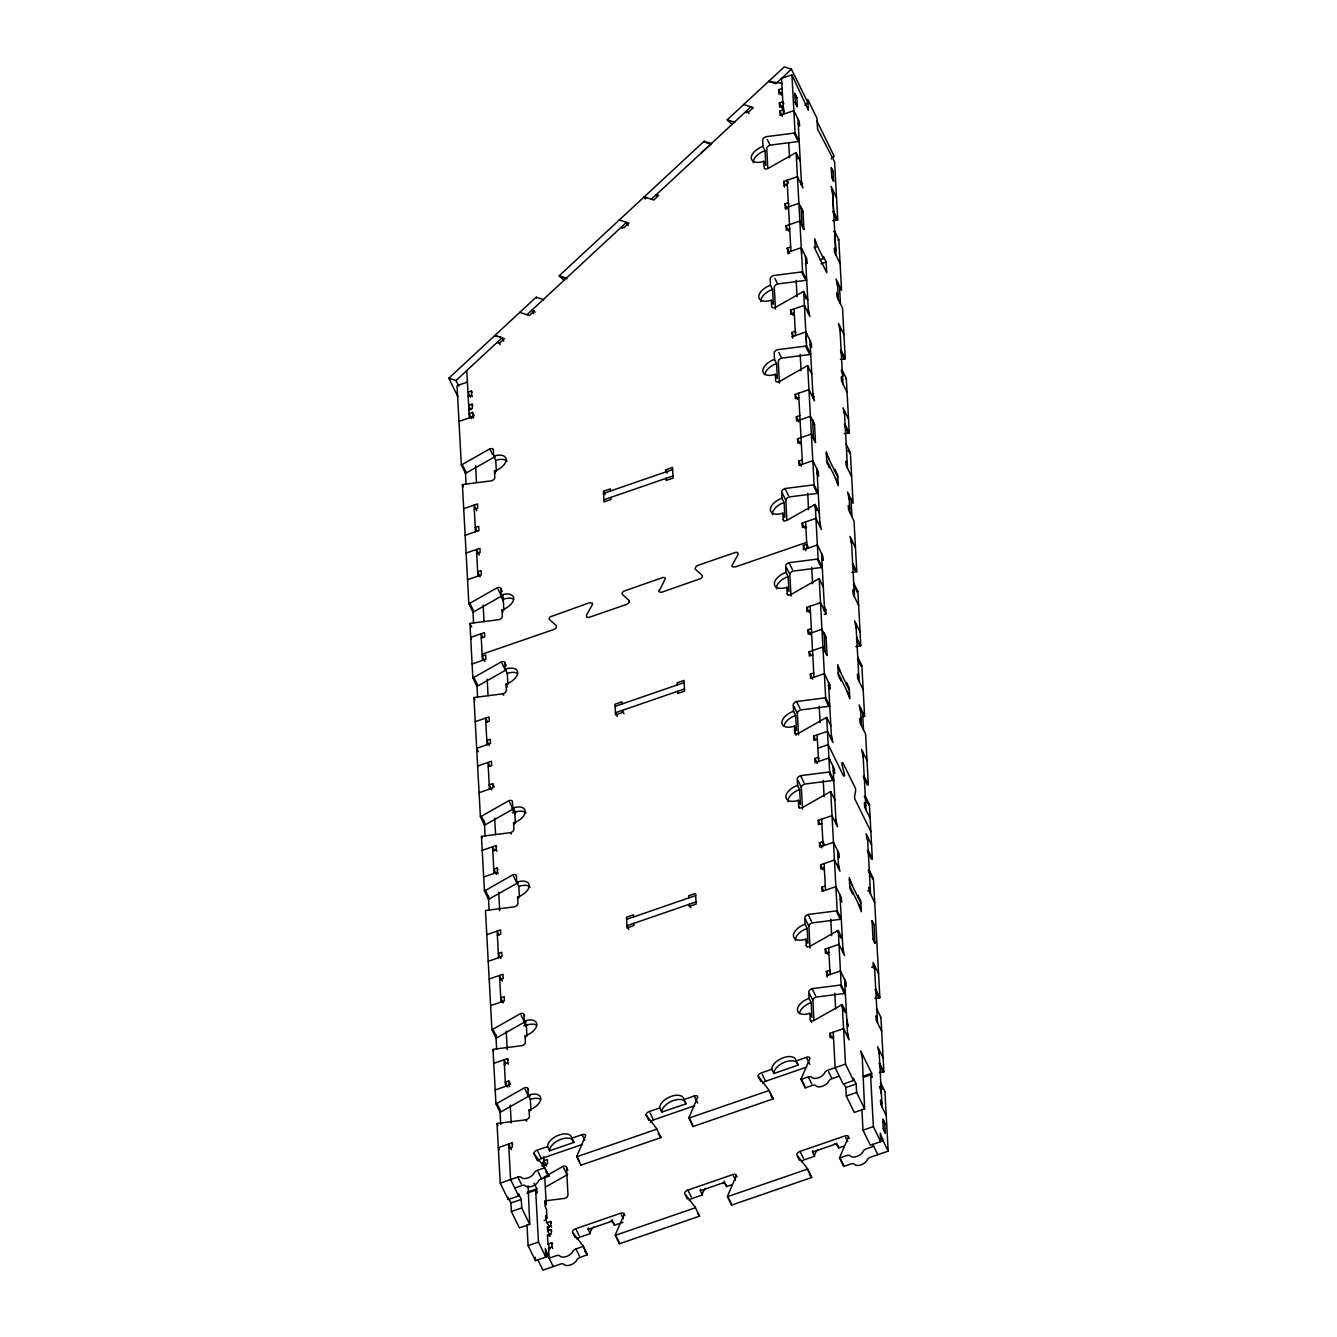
<?xml version="1.0" encoding="UTF-8"?>
<svg xmlns="http://www.w3.org/2000/svg" width="1337" height="1337" viewBox="0 0 1337 1337"><rect width="100%" height="100%" fill="white"/><g stroke="black" fill="none" stroke-linecap="round" stroke-linejoin="round"><path stroke-width="1.5" d="M803.972 229.479L801.933 225.585L801.064 206.984L802.969 211.396L803.972 229.479L799.827 221.056L786.022 225.819L786.256 230.081L789.699 228.878M815.503 442.463L813.464 438.569L812.595 419.968L814.5 424.381L815.503 442.463L811.375 434.04L797.554 438.803L797.788 443.065L801.247 441.878M827.035 655.448L824.996 651.57L824.127 632.953L826.032 637.365L827.035 655.448L822.907 647.024L809.086 651.787L809.32 656.049L812.779 654.863M872.025 920.842L874.064 924.736L874.933 943.337L873.028 938.925L872.025 920.842L874.097 925.054M794.763 93.54L796.835 97.751M797.303 106.626L795.365 103.183L794.763 93.44L796.819 97.651L797.303 106.626L795.248 102.314M831.246 167.91L833.269 171.754L833.553 181.498L831.764 177.136L831.246 167.91L833.319 172.122M529.753 1224.324L521.731 1207.946L521.263 1199.439L518.505 1193.824L518.622 1195.947L508.261 1199.523L508.144 1197.384L510.901 1202.999L511.369 1211.523L519.391 1227.901L529.753 1224.324L528.065 1185.785M843.965 1083.806L845.803 1087.549L846.271 1096.073L854.293 1112.434L864.655 1108.874L862.281 1057.935L860.677 1050.865L871.691 1073.327L871.925 1077.589L870.554 1074.781L863.635 1077.154M806.679 542.337L735.534 566.855L732.559 566.871A3.727 2.022 -26.1 0 1 732.258 564.882L738.074 554.621L737.757 552.632A3.727 2.022 -26.1 0 0 734.782 552.649L698.315 565.233A3.71 2.022 -26.1 0 0 695.959 566.637L695.056 568.944L702.059 575.294A3.727 2.022 -26.1 0 1 700.755 578.57L661.782 592.224A3.727 2.022 -26.1 0 1 659.074 591.171L665.442 578.603A3.727 2.022 -26.1 0 0 662.734 577.551L623.744 591.205A3.727 2.022 -26.1 0 0 622.457 594.48L629.443 600.831L628.54 603.137A3.727 2.022 -26.1 0 1 626.201 604.558L589.717 617.126A3.727 2.022 -26.1 0 1 586.742 617.142L586.442 615.154L592.258 604.892A3.727 2.022 -26.1 0 0 591.94 602.903L588.982 602.92L550.142 616.892A3.727 2.022 -26.1 0 0 549.54 619.616L556.242 625.566L556.159 627.688A3.727 2.022 -26.1 0 1 553.284 629.677L482.139 654.211M659.074 591.171L659.342 590.018M629.393 601.951L629.443 600.831M658.122 1133.575L660.796 1137.018A3.71 2.022 -26.1 0 1 660.963 1137.586L580.86 1165.196L576.732 1156.772A3.727 2.022 -26.1 0 1 576.849 1156.121L585.639 1135.631A3.727 2.022 -26.1 0 0 582.08 1134.678L571.718 1138.255A13.019 7.053 -26.1 0 0 559.234 1134.963A13.019 7.053 -26.1 0 0 547.552 1146.594L537.19 1150.154A3.727 2.022 -26.1 0 0 533.864 1153.48L537.29 1160.499M586.508 1252.869L583.066 1245.85L572.403 1232.062A3.727 2.022 -26.1 0 1 575.746 1228.736L620.619 1213.261A3.727 2.022 -26.1 0 1 624.195 1214.213L615.404 1234.703A3.727 2.022 -26.1 0 0 615.287 1235.355L619.415 1243.778L699.518 1216.169A3.727 2.022 -26.1 0 0 699.335 1215.6L697.563 1213.311M699.518 1216.169L695.207 1207.177L684.561 1193.389A3.727 2.022 -26.1 0 1 687.886 1190.08L732.776 1174.605A3.727 2.022 -26.1 0 1 736.353 1175.541L727.545 1196.03A3.727 2.022 -26.1 0 0 727.445 1196.699L731.573 1205.105L811.676 1177.496A3.71 2.022 -26.1 0 0 811.492 1176.944L809.353 1174.187M839.268 1076.118L831.982 1078.625A3.727 2.022 -26.1 0 0 828.806 1081.165A7.437 4.028 -26.1 0 1 823.475 1085.845A7.437 4.028 -26.1 0 1 816.823 1086.446L815.269 1085.26A3.727 2.022 -26.1 0 0 812.445 1085.36L805.175 1087.867L801.047 1079.444A3.727 2.022 -26.1 0 1 801.147 1078.792L809.955 1058.302A3.727 2.022 -26.1 0 0 806.378 1057.366L796.016 1060.926A13.019 7.053 -26.1 0 0 783.532 1057.634A13.019 7.053 -26.1 0 0 771.85 1069.266L761.488 1072.826A3.727 2.022 -26.1 0 0 758.163 1076.151L760.736 1081.416M810.807 1175.541L807.364 1168.521L796.702 1154.733A3.727 2.022 -26.1 0 1 800.044 1151.408L844.934 1135.932A3.727 2.022 -26.1 0 1 848.494 1136.885L839.703 1157.374A3.71 2.005 -26.1 0 0 839.586 1158.026L843.714 1166.449L851 1163.942A3.727 2.022 -26.1 0 1 854.326 1164.243A7.437 4.028 -26.1 0 0 860.995 1164.828A7.437 4.028 -26.1 0 0 867.362 1159.747A3.727 2.022 -26.1 0 1 870.537 1157.207L888.169 1151.124L884.944 1091.594L880.816 1083.171A3.727 2.022 -26.1 0 0 880.314 1083.371M457.906 396.688L448.831 378.204L536.137 297.182L543.323 299.538A3.71 2.724 -71.9 0 1 543.557 300.19M564.247 280.452L559.735 276.441A3.71 2.741 -71.8 0 1 559.234 275.74L704.148 141.237L711.334 143.594A3.727 2.741 -71.8 0 1 711.501 144.028M732.275 124.525L727.746 120.497A3.727 2.741 -71.8 0 1 727.244 119.795L784.301 66.85L791.487 69.206L807.815 102.498L804.958 105.155M701.14 153.053L750.909 106.86L753.316 107.645L748.336 112.275L745.929 111.489L746.631 112.876M448.831 378.204L456.017 380.56L502.06 337.826L503.715 341.202M519.759 312.373L526.945 314.73L626.485 222.343L628.875 223.129L623.911 227.758L621.504 226.972L622.19 228.376M645.219 198.996L644.183 196.89L651.37 199.246L711.334 143.594M791.487 69.206L775.794 83.763L768.608 81.407L781.827 83.295M497.08 342.456L499.47 343.241L504.45 338.612L494.874 335.47L497.264 336.255M535.001 312.306L534.315 310.903L529.335 315.515L526.945 314.73M831.196 158.953L834.154 156.212L816.991 121.216M496.345 471.192L495.76 460.429L493.687 456.218L493.336 449.817A3.727 2.022 -26.1 0 0 489.777 448.881L462.318 464.457A3.744 2.022 -26.1 0 1 461.332 464.892L465.46 473.315A3.744 2.022 -26.1 0 0 466.446 472.88L493.905 457.304A3.727 2.022 -26.1 0 1 495.191 457.02M503.33 595.834A3.727 2.022 -26.1 0 0 501.425 596.135L473.966 611.711A3.727 2.022 -26.1 0 1 472.98 612.145L468.852 603.722A3.727 2.022 -26.1 0 0 469.839 603.288L497.297 587.712A3.727 2.022 -26.1 0 1 500.857 588.648L502.244 591.455M506.071 670.104A3.727 2.022 -26.1 0 0 505.436 670.288L477.977 685.864A3.727 2.022 -26.1 0 1 477.008 686.299L472.863 677.876A3.727 2.022 -26.1 0 0 473.85 677.441L501.308 661.865A3.727 2.022 -26.1 0 1 504.885 662.818L506.255 665.609M819.314 512.89L815.186 504.467A3.727 2.022 -26.1 0 0 814.2 504.901L786.741 520.477A3.727 2.022 -26.1 0 1 783.164 519.541L782.83 513.141A13.019 7.053 -26.1 0 1 770.346 509.848A13.019 7.053 -26.1 0 1 782.011 498.233L781.677 491.849A3.727 2.022 -26.1 0 1 785.003 488.523L813.113 484.947A3.727 2.022 -26.1 0 0 814.116 484.696L818.244 493.119A3.727 2.022 -26.1 0 1 817.241 493.37L789.148 496.946A3.727 2.022 -26.1 0 0 785.805 500.272L786.875 520.043M514.244 808.835A3.727 2.022 -26.1 0 0 512.957 809.119L485.498 824.695A3.727 2.022 -26.1 0 1 484.512 825.13L480.384 816.706A3.727 2.022 -26.1 0 0 481.37 816.272L508.829 800.696A3.727 2.022 -26.1 0 1 512.405 801.632L512.74 808.033L514.812 812.244A13.019 7.053 -26.1 0 1 526.11 812.879M518.255 882.988A3.727 2.022 -26.1 0 0 516.984 883.272L489.509 898.848A3.727 2.022 -26.1 0 1 488.54 899.283L484.412 890.86A3.727 2.022 -26.1 0 0 485.381 890.442L512.84 874.849A3.727 2.022 -26.1 0 1 516.416 875.802L516.767 882.186L518.823 886.398L519.424 897.328M830.845 725.874L826.717 717.451A3.727 2.022 -26.1 0 0 825.731 717.885L798.273 733.461A3.727 2.022 -26.1 0 1 794.713 732.526L794.362 726.125A13.019 7.053 -26.1 0 1 781.878 722.849A13.019 7.053 -26.1 0 1 793.56 711.217L793.209 704.833A3.727 2.022 -26.1 0 1 796.551 701.507L824.662 697.931A3.727 2.022 -26.1 0 0 825.648 697.68L829.776 706.103A3.727 2.022 -26.1 0 1 828.79 706.354L800.679 709.93A3.727 2.022 -26.1 0 0 797.337 713.256L798.523 734.999M526.41 1021.802A3.727 2.022 -26.1 0 0 524.488 1022.103L497.03 1037.679A3.727 2.022 -26.1 0 1 496.06 1038.114L491.916 1029.691A3.727 2.022 -26.1 0 0 492.902 1029.256L520.36 1013.68A3.727 2.022 -26.1 0 1 523.937 1014.633L524.622 1016.036M530.421 1095.956A3.727 2.022 -26.1 0 0 528.516 1096.256L501.057 1111.832A3.71 2.022 -26.1 0 1 500.071 1112.267L495.943 1103.844A3.71 2.022 -26.1 0 0 496.929 1103.426L524.388 1087.85A3.727 2.022 -26.1 0 1 527.948 1088.786L528.633 1090.19M842.377 938.858L838.249 930.435A3.71 2.022 -26.1 0 0 837.263 930.87L809.804 946.446A3.727 2.022 -26.1 0 1 806.244 945.51L805.893 939.126A13.019 7.053 -26.1 0 1 793.409 935.833A13.019 7.053 -26.1 0 1 805.091 924.201L804.74 917.817A3.727 2.022 -26.1 0 1 808.083 914.491L836.193 910.915A3.71 2.022 -26.1 0 0 837.179 910.664L841.307 919.087A3.71 2.022 -26.1 0 1 840.321 919.338L812.211 922.914A3.727 2.022 -26.1 0 0 808.868 926.24L810.055 948M846.405 1013.011L842.277 1004.605A3.727 2.022 -26.1 0 0 841.291 1005.023L813.832 1020.599A3.727 2.022 -26.1 0 1 810.255 1019.663L809.904 1013.279A13.019 7.053 -26.1 0 1 797.42 1009.987A13.019 7.053 -26.1 0 1 809.102 998.371L808.751 991.97A3.727 2.022 -26.1 0 1 812.094 988.661L840.204 985.068A3.727 2.022 -26.1 0 0 841.19 984.817L845.335 993.241A3.727 2.022 -26.1 0 1 844.332 993.491L816.222 997.068A3.727 2.022 -26.1 0 0 812.896 1000.394L813.966 1020.164M544.059 1177.128L562.927 1166.416A3.727 2.022 -26.1 0 1 566.504 1167.368L567.874 1170.176M546.465 1186.521L567.055 1174.839A3.727 2.022 -26.1 0 1 567.69 1174.655M832.734 220.638L836.745 220.137A3.744 2.022 -26.1 0 0 837.731 219.886L834.589 161.844L817.525 128.954L816.94 118.191L807.765 99.49L808.35 110.236L791.922 74.855L781.56 78.415L783.499 114.197M782.329 92.805L778.886 93.991L778.652 89.729L782.112 88.543M784.301 112.041L783.047 105.941L779.588 107.127L779.371 102.865L782.813 101.679L783.85 103.785M798.206 123.305L799.593 126.113L799.359 121.851L793.844 110.62L780.039 115.383L779.805 111.121L783.265 109.935M784.535 187.113L783.616 181.448L797.437 176.685L802.935 187.915L801.331 180.846M783.85 185.709L787.309 184.506M800.98 184.239L802.701 183.654M785.755 209.474L784.836 203.809L788.278 202.622L788.964 204.026M785.07 208.071L798.874 203.308L803.002 211.731M788.145 253.846L787.226 248.181L790.685 246.994M787.46 252.442L801.281 247.679L806.779 258.91L807.013 263.155L805.292 263.757M814.099 247.612L817.542 246.426L814.684 238.688L815.252 249.334L826.734 272.715L826.149 262.069L823.391 256.453L823.508 258.593L820.066 259.779M467.398 382.081L457.037 385.641L461.332 464.892M820.968 263.857L826.149 262.069M472.095 392.409L471.409 391.006L467.95 392.192L470.423 397.256M468.184 396.454L471.627 395.267L471.409 391.006M472.797 405.546L472.111 404.142L468.669 405.328L470.758 409.874M468.886 409.59L472.345 408.403L472.111 404.142M474.284 415.907L472.563 412.398L469.103 413.584L471.593 418.648M458.975 421.422L472.797 416.659L472.563 412.398M794.278 313.192L790.819 314.379L790.585 310.117L804.406 305.354L809.904 316.585L808.3 309.515M792.724 338.144L791.805 332.478L795.248 331.292L795.933 332.696M792.039 336.74L805.843 331.977L811.342 343.208L811.576 347.47L810.205 344.662M463.705 508.695L477.51 503.932L477.744 508.194L474.301 509.38M798.841 397.507L795.381 398.693L795.147 394.432L808.969 389.669L814.467 400.899L812.863 393.83M812.512 397.223L814.25 396.638M814.534 424.715L810.406 416.292L796.601 421.055L796.367 416.793L799.827 415.606M465.142 535.318L478.964 530.555L478.73 526.293L475.27 527.48L476.925 530.856M610.808 497.397L610.925 499.52L604.023 501.91L603.438 491.264L610.357 488.874L610.457 491.013M665.709 471.961L665.592 469.839L672.494 467.449L673.079 478.094L666.16 480.484L666.06 478.345M603.555 493.386L672.611 469.588M603.906 499.771L672.962 475.972M466.112 553.067L479.916 548.304L480.15 552.565L476.691 553.752M817.174 473.348L818.545 476.156L818.311 471.894L812.812 460.663L799.008 465.426L798.774 461.165L802.217 459.978M467.549 579.69L481.37 574.927L481.136 570.665L477.677 571.852L480.15 576.915M816.589 472.479L818.311 471.894M806.495 527.58L805.81 526.176L802.35 527.363L802.116 523.101L815.938 518.355L821.436 529.569L819.832 522.5M481.27 638.067L484.713 636.88L484.479 632.618L470.674 637.365L471.51 639.053M821.737 557.646L823.107 560.454L822.89 556.192L817.375 544.978L803.57 549.724L803.336 545.479L806.796 544.276L808.501 547.786M472.111 664.004L485.933 659.241L485.699 654.98L482.239 656.166L484.83 661.431M475.237 721.679L489.058 716.916L489.275 721.178L485.832 722.364M810.372 610.491L806.913 611.678L806.696 607.416L820.5 602.653L826.015 613.884L824.277 614.468M824.043 610.224L825.781 609.622L824.394 606.814M826.065 637.699L821.937 629.276L808.133 634.039L807.899 629.777L811.358 628.591M615.087 706.354L684.143 682.555M684.477 688.939L615.438 712.738L617.259 716.482M477.643 766.051L491.448 761.288L491.682 765.549L488.239 766.736M494.322 787.025L492.668 783.649L489.208 784.852L491.698 789.9M828.706 686.332L830.076 689.14L829.859 684.878L824.344 673.647L810.54 678.411L810.306 674.149L813.765 672.962M479.081 792.674L492.902 787.911L492.668 783.649M828.121 685.463L829.859 684.878M512.288 812.829L516.249 811.459M861.162 717.468L864.621 716.281L861.88 665.625L857.752 657.202M482.206 850.365L496.027 845.602L496.712 847.006M817.342 739.16L813.882 740.347L813.665 736.102L827.469 731.339L832.984 742.553L831.363 735.5M492.801 851.051L496.244 849.864L496.027 845.602M817.826 748.219L828.188 744.642L843.196 775.226C847.825 781.126 838.583 757.477 843.246 763.494L854.376 786.173C858.12 791.019 852.104 796.217 855.864 801.064L870.872 831.647M497.916 869.368L497.23 867.964L493.788 869.15L496.361 874.415M833.269 770.63L834.656 773.438L834.422 769.176L828.907 757.962L815.102 762.725L814.868 758.463L818.328 757.277L819.013 758.664M483.66 876.988L497.464 872.225L497.23 867.964M486.785 934.663L500.59 929.9L500.823 934.162L497.364 935.348M821.904 823.475L818.461 824.662L818.227 820.4L832.032 815.637L837.547 826.868L835.943 819.798M837.831 854.945L839.218 857.752L838.984 853.491L833.469 842.26L819.665 847.023L819.431 842.761L822.89 841.575L824.545 844.951M488.222 961.286L502.027 956.523L501.793 952.262L498.35 953.465L500.823 958.512M626.618 919.338L695.675 895.539M696.025 901.923L626.969 925.722L628.808 929.466M489.175 979.035L502.996 974.272L503.213 978.534L499.771 979.72M824.311 867.847L820.851 869.033L820.634 864.772L834.438 860.009L839.954 871.239L838.332 864.17M840.238 899.316L841.625 902.124L841.391 897.862L835.876 886.632L822.071 891.395L821.837 887.133L825.297 885.946M490.629 1005.658L504.433 1000.895L504.199 996.633L500.757 997.837L503.23 1002.884M867.763 890.86L870.354 889.957L868.983 887.15L869.2 891.411L874.716 902.642M523.837 1025.813L527.781 1024.443M493.754 1063.35L507.559 1058.586L508.244 1059.99M828.873 952.145L825.43 953.348L825.196 949.086L839.001 944.323L844.516 955.554L842.912 948.485M507.559 1058.586L507.793 1062.848L504.333 1064.035L505.018 1065.439M510.483 1084.457L508.762 1080.948L505.319 1082.134L507.726 1087.048M827.319 977.113L826.4 971.447L829.859 970.261L830.544 971.665M495.191 1089.973L508.996 1085.209L508.762 1080.948M826.634 975.709L840.438 970.946L845.953 982.177L846.187 986.422L844.8 983.631M871.557 967.269L873.278 966.668L873.044 962.406L878.559 973.637M512.806 1144.288L512.121 1142.884L498.317 1147.647L499.336 1149.753M833.436 1036.459L829.993 1037.646L829.759 1033.384L843.563 1028.621L849.079 1039.852L847.474 1032.782M508.896 1148.349L512.355 1147.146L512.121 1142.884M769.494 1091.343L772.936 1098.362A3.727 2.022 -26.1 0 1 773.12 1098.914L693.017 1126.539L688.889 1118.116A3.71 2.022 -26.1 0 1 689.006 1117.448L697.797 1096.958A3.727 2.022 -26.1 0 0 694.221 1096.022L683.875 1099.599A13.019 7.053 -26.1 0 0 671.375 1096.307A13.019 7.053 -26.1 0 0 659.709 1107.922L649.347 1111.498A3.727 2.022 -26.1 0 0 646.005 1114.824L648.763 1120.423M547.552 1146.594L549.624 1150.806L573.79 1142.466L571.718 1138.255M659.709 1107.922L661.765 1112.133L685.931 1103.81L683.875 1099.599M771.85 1069.266L773.922 1073.477L798.089 1065.138A13.019 7.053 -26.1 0 0 797.855 1063.968M538.193 1161.034A3.727 2.022 -26.1 0 1 541.318 1158.577L582.464 1144.388M650.334 1122.361A3.727 2.022 -26.1 0 1 653.475 1119.921L694.622 1105.732M762.792 1083.221A3.727 2.022 -26.1 0 1 765.633 1081.249L806.763 1067.076M546.449 1165.981L543.858 1160.717L547.318 1159.53L547.552 1163.792L541.635 1165.831M508.261 1199.523L500.239 1183.145L517.87 1177.078A3.727 2.022 -26.1 0 1 521.213 1177.362A7.437 4.028 -26.1 0 0 527.864 1177.964A7.437 4.028 -26.1 0 0 534.232 1172.883A3.727 2.022 -26.1 0 1 537.407 1170.343L544.694 1167.819L548.822 1176.242L541.535 1178.749A3.727 2.022 -26.1 0 0 538.36 1181.306A7.437 4.028 -26.1 0 1 531.992 1186.387A7.437 4.028 -26.1 0 1 525.341 1185.785A3.727 2.022 -26.1 0 0 521.998 1185.484L514.728 1188.008M576.732 1156.772L656.835 1129.163L660.963 1137.586M688.889 1118.116L768.992 1090.507L773.12 1098.914M801.047 1079.444L808.317 1076.937A3.727 2.022 -26.1 0 1 811.141 1076.837L812.679 1078.023A7.437 4.028 -26.1 0 0 819.347 1077.421A7.437 4.028 -26.1 0 0 824.678 1072.742A3.727 2.022 -26.1 0 1 827.854 1070.202L845.485 1064.118L842.277 1004.605M528.165 1191.752L536.789 1188.777L534.048 1183.161M863.067 1076.302L871.691 1073.327M527.012 1193.206L535.652 1190.231L537.023 1193.039L536.789 1188.777M864.655 1108.874L856.616 1092.496L856.165 1083.973L853.407 1078.374L853.524 1080.497L843.162 1084.073L835.14 1067.695L833.218 1032.197M510.901 1202.999L521.263 1199.439M845.803 1087.549L856.165 1083.973M511.369 1211.523L521.731 1207.946M846.271 1096.073L856.616 1092.496M544.109 1220.447L545.847 1219.862L545.613 1215.6L546.983 1218.408L546.482 1209.166L545.112 1206.358L544.878 1202.113L546.265 1204.921L544.761 1177.162M546.733 1222.837L550.677 1221.466L551.362 1222.87M550.242 1236.09L547.669 1230.825L547.451 1226.915L550.894 1225.728L550.677 1221.466M547.669 1230.825L551.111 1229.639L551.797 1231.043M547.401 1235.254L551.345 1233.901L551.111 1229.639M538.46 1242.056L545.814 1257.064L545.362 1248.541L548.22 1256.295L535.452 1260.641L528.098 1245.633L538.46 1242.056L535.652 1190.231M873.362 1126.606L880.715 1141.614L880.247 1133.091L883.122 1140.829L870.354 1145.191L863 1130.166L873.362 1126.606L870.554 1074.781M577.032 1239.115A3.727 2.022 -26.1 0 1 579.874 1237.16L590.235 1233.583L588.163 1229.371L612.329 1221.049L614.402 1225.26L623.025 1222.285M689.19 1200.459A3.727 2.022 -26.1 0 1 692.031 1198.504L702.376 1194.927L700.321 1190.715L724.487 1182.376L726.543 1186.587L731.723 1184.816M801.331 1161.786A3.727 2.022 -26.1 0 1 804.172 1159.831L814.534 1156.254L812.461 1152.059L836.644 1143.72A13.019 7.053 -26.1 0 0 836.544 1143.068M547.886 1244.129L551.83 1242.775L552.515 1244.179M537.875 1259.855L542.922 1270.15L560.554 1264.067A3.727 2.022 -26.1 0 1 563.362 1263.966L564.916 1265.153A7.437 4.028 -26.1 0 0 575.996 1261.343L577.367 1259.153A3.727 2.022 -26.1 0 1 580.091 1257.332L587.361 1254.825L583.233 1246.402L575.946 1248.925A3.727 2.022 -26.1 0 0 573.239 1250.73L571.868 1252.919A7.437 4.028 -26.1 0 1 560.788 1256.73L559.234 1255.56A3.727 2.022 -26.1 0 0 556.426 1255.644L549.139 1258.167L548.605 1248.223L552.047 1247.037L551.83 1242.775M834.873 1143.887A13.019 7.053 -26.1 0 1 838.7 1147.931L843.881 1146.143M544.66 1255.343L548.103 1254.156M879.562 1139.893L883.005 1138.706M615.287 1235.355L695.39 1207.746A3.727 2.022 -26.1 0 0 695.207 1207.177M727.445 1196.699L807.531 1169.073L811.676 1177.496M839.586 1158.026L846.873 1155.519A3.727 2.022 -26.1 0 1 850.198 1155.82A7.437 4.028 -26.1 0 0 856.867 1156.405A7.437 4.028 -26.1 0 0 863.217 1151.324A3.727 2.022 -26.1 0 1 866.409 1148.784L873.679 1146.277M767.822 168.228L766.753 148.457A3.727 2.022 -26.1 0 1 770.079 145.131L798.189 141.555A3.744 2.022 -26.1 0 0 799.192 141.304L795.064 132.881A3.744 2.022 -26.1 0 1 794.061 133.132L765.951 136.708A3.727 2.022 -26.1 0 0 762.658 139.616L762.959 146.418L765.031 150.63L765.834 165.537L763.778 161.326A13.019 7.053 -26.1 0 1 751.277 158.033A13.019 7.053 -26.1 0 1 762.959 146.418M775.443 309.031L774.273 287.271A3.727 2.022 -26.1 0 1 777.599 283.962L805.71 280.386A3.727 2.022 -26.1 0 0 806.712 280.135L802.584 271.712A3.727 2.022 -26.1 0 1 801.582 271.963L773.471 275.539A3.71 2.022 -26.1 0 0 770.179 278.447L770.48 285.249L772.552 289.46L773.354 304.368L771.299 300.156A13.019 7.053 -26.1 0 1 758.798 296.864A13.019 7.053 -26.1 0 1 770.48 285.249M779.454 383.184L778.284 361.441A3.727 2.022 -26.1 0 1 781.627 358.115L809.737 354.539A3.744 2.022 -26.1 0 0 810.723 354.288L806.595 345.865A3.744 2.022 -26.1 0 1 805.593 346.116L777.499 349.692A3.727 2.022 -26.1 0 0 774.19 352.617L774.507 359.402L776.563 363.614L777.365 378.521L775.31 374.31A13.019 7.053 -26.1 0 1 762.825 371.034A13.019 7.053 -26.1 0 1 774.507 359.402M840.438 359.452L844.265 358.951A3.744 2.022 -26.1 0 0 845.251 358.7L842.511 308.062L837.012 296.831L836.778 292.569L838.149 295.377M844.265 433.623L848.276 433.121A3.744 2.022 -26.1 0 0 849.279 432.87L846.321 378.488L842.193 370.065A3.727 2.022 -26.1 0 0 841.692 370.249M786.039 572.386A13.019 7.053 -26.1 0 0 774.357 584.018A13.019 7.053 -26.1 0 0 786.841 587.294L788.914 591.506L788.095 576.598L786.039 572.386L785.688 566.002A3.727 2.022 -26.1 0 1 789.031 562.676L817.141 559.1A3.727 2.022 -26.1 0 0 818.127 558.849L822.255 567.272A3.727 2.022 -26.1 0 1 821.269 567.523L793.159 571.1A3.727 2.022 -26.1 0 0 789.816 574.425L791.003 596.185M851.786 572.453L855.797 571.952A3.727 2.022 -26.1 0 0 856.783 571.701L854.042 521.046L848.544 509.815L848.31 505.553L849.68 508.361M855.797 646.607L859.808 646.105A3.727 2.022 -26.1 0 0 860.811 645.855L857.869 591.472L853.725 583.049M504.885 662.818L505.219 669.202A13.019 7.053 -26.1 0 1 517.72 672.494A13.019 7.053 -26.1 0 1 506.038 684.109L506.372 690.494A3.727 2.022 -26.1 0 1 503.046 693.819L474.936 697.396A3.727 2.022 -26.1 0 0 473.933 697.647L480.384 816.706M797.571 785.387A13.019 7.053 -26.1 0 0 785.889 797.002A13.019 7.053 -26.1 0 0 798.373 800.295L800.445 804.49L799.643 789.582L797.571 785.387L797.22 778.986A3.727 2.022 -26.1 0 1 800.562 775.677L828.673 772.084A3.727 2.022 -26.1 0 0 829.659 771.833L833.787 780.256A3.727 2.022 -26.1 0 1 832.801 780.507L804.69 784.084A3.727 2.022 -26.1 0 0 801.348 787.409L802.534 809.169M512.74 808.033A13.019 7.053 -26.1 0 1 525.224 811.325A13.019 7.053 -26.1 0 1 513.558 822.94L513.893 829.324A3.727 2.022 -26.1 0 1 510.567 832.65L482.456 836.227A3.727 2.022 -26.1 0 0 481.454 836.477L484.412 890.86M874.849 998.438L878.86 997.92A3.727 2.022 -26.1 0 0 879.863 997.669L873.412 878.61L869.284 870.186A3.727 2.022 -26.1 0 0 868.298 870.621L871.741 877.64M879.378 1072.525L882.888 1072.073A3.727 2.022 -26.1 0 0 883.874 1071.823L880.933 1017.44L876.805 1009.017A3.727 2.022 -26.1 0 0 876.303 1009.218M527.948 1088.786L528.299 1095.17A13.019 7.053 -26.1 0 1 540.783 1098.462A13.019 7.053 -26.1 0 1 529.101 1110.078L529.452 1116.479A3.727 2.022 -26.1 0 1 526.11 1119.788L497.999 1123.364A3.727 2.022 -26.1 0 0 497.013 1123.615L500.239 1183.145M544.577 1200.927L564.665 1198.37A3.727 2.022 -26.1 0 0 567.991 1195.044L566.504 1167.368M743.723 104.503L750.909 106.86M727.244 119.795L734.431 122.152A3.727 2.741 -71.8 0 0 734.665 122.536M706.237 142.725L709.83 143.911M619.298 219.987L626.485 222.343L628.139 225.719M559.234 275.74L566.42 278.096A3.727 2.741 -71.8 0 0 566.921 278.798M561.523 277.026L565.116 278.213M534.315 310.903L531.925 310.117L533.647 313.627M499.654 337.041L502.06 337.826M644.183 196.89L646.573 197.675M651.37 199.246L653.76 200.032L658.74 195.419L656.35 194.634L657.035 196.038M550.192 1248.775C547.719 1246.619 546.248 1230.023 549.022 1236.006M758.163 1076.151L768.808 1089.939A3.727 2.022 -26.1 0 1 768.992 1090.507M771.165 1096.056L772.936 1098.362M646.005 1114.824L656.668 1128.612A3.71 2.022 -26.1 0 1 656.835 1129.163M533.864 1153.48L544.51 1167.268A3.727 2.022 -26.1 0 1 544.694 1167.819M545.981 1172.231L548.638 1175.691A3.727 2.022 -26.1 0 1 548.822 1176.242M584.52 1250.814L587.194 1254.273A3.71 2.005 -26.1 0 1 587.361 1254.825M831.731 176.785L833.787 180.996M836.527 197.625L831.029 186.395L832.633 193.464L835.742 251.005L834.372 248.197L834.606 252.459L840.104 263.673M778.652 89.729L781.226 94.994M832.399 189.202L833.603 211.463L837.731 219.886M779.371 102.865L781.944 108.13M794.061 133.132L797.504 140.151M833.302 213.118L836.745 220.137M779.805 111.121L782.396 116.386M763.778 161.326L764.112 167.71A3.727 2.022 -26.1 0 0 767.689 168.663L795.147 153.086A3.727 2.022 -26.1 0 1 796.133 152.652L800.261 161.075M833.703 231.669A3.727 2.022 -26.1 0 1 834.672 231.234L838.8 239.657L841.558 290.313L836.043 279.082L837.647 286.151M797.203 157.298L797.905 158.702M767.338 139.516L770.079 145.131M788.446 183.052L787.075 180.261L790.919 251.256M817.542 246.426L823.508 258.593M783.616 181.448L785.337 184.957M748.336 112.275L749.021 113.678M784.836 203.809L787.242 208.722M843.948 334.685L838.449 323.454L840.054 330.523M805.643 260.364L807.013 263.155M786.022 225.819L788.596 231.084M845.251 358.7L841.123 350.294A3.744 2.022 -26.1 0 1 840.371 350.495M801.582 271.963L805.024 278.982M840.823 351.949L844.265 358.951M787.226 248.181L789.816 253.445M771.299 300.156L771.633 306.541A3.727 2.022 -26.1 0 0 775.209 307.493L802.668 291.917A3.727 2.022 -26.1 0 1 803.654 291.483L807.782 299.906M804.038 294.725L804.724 296.112M805.426 297.516L806.111 298.92M841.207 370.483L843.797 375.747M842.711 379.675L841.341 376.884L841.575 381.129L847.073 392.359M848.527 418.982L843.012 407.752L844.616 414.821M806.88 334.083L805.843 331.977L806.412 342.389M774.858 278.347L777.599 283.962M790.585 310.117L793.175 315.382M849.279 432.87L845.134 424.447A3.744 2.022 -26.1 0 1 844.399 424.648M805.593 346.116L809.035 353.135M844.834 426.102L848.276 433.121M791.805 332.478L793.526 335.988M775.31 374.31L775.661 380.711A3.727 2.022 -26.1 0 0 779.22 381.647L806.679 366.071A3.744 2.022 -26.1 0 1 807.665 365.636L811.793 374.059M849.179 499.136L847.574 492.066L853.09 503.297L850.349 452.641L846.221 444.218A3.727 2.022 -26.1 0 0 845.719 444.419M808.049 368.878L808.751 370.282M847.976 450.268L848.677 451.655M847.29 463.989L845.903 461.181L846.137 465.443L851.652 476.674M778.869 352.5L781.627 358.115M826.316 453.778L837.798 477.159M795.147 394.432L797.637 399.479M826.667 460.162L838.132 483.559M796.367 416.793L798.841 421.84M855.496 547.669L849.981 536.438L851.585 543.507M797.554 438.803L800.044 443.851M852.655 563.278L856.783 571.701M813.815 486.35L817.241 493.37M852.354 564.933L855.112 570.548M798.774 461.165L801.247 466.212M814.2 504.901L816.957 510.517M853.441 584.887L854.126 586.291M854.811 587.678L855.496 589.082M856.198 590.486L856.883 591.89M854.259 592.675L852.872 589.868L853.106 594.129L858.621 605.343M860.059 631.966L854.544 620.752L856.148 627.805M785.003 488.523L788.446 495.542M802.116 523.101L804.54 528.015M856.683 637.431L860.811 645.855M817.826 560.504L821.269 567.523M856.365 639.086L859.123 644.701M782.362 493.253L785.805 500.272M782.011 498.233L784.084 502.445L784.886 517.352L782.83 513.141M803.336 545.479L805.91 550.727M786.841 587.294L787.192 593.695A3.727 2.022 -26.1 0 0 790.752 594.631L818.211 579.055A3.727 2.022 -26.1 0 1 819.197 578.62L823.325 587.043M857.452 659.041L858.137 660.445M858.822 661.848L860.894 666.06A3.727 2.022 -26.1 0 1 861.88 665.625M783.181 519.541L783.866 520.945M858.822 676.973L857.435 674.166L857.669 678.427L863.184 689.658M789.031 562.676L792.473 569.696M864.621 716.281L859.123 705.05L860.727 712.12M837.848 666.745L849.313 690.126M806.696 607.416L809.169 612.463M786.373 567.406L789.816 574.425M838.182 673.129L849.663 696.527M861.229 721.345L859.841 718.537L860.075 722.799L865.591 734.03L868.331 784.685A3.727 2.022 -26.1 0 1 867.329 784.936L863.886 777.917M807.899 629.777L810.372 634.824M787.192 593.695L787.877 595.099M867.028 760.653L861.513 749.422L863.117 756.491M809.086 651.787L810.74 655.163M868.331 784.685L864.203 776.262A3.727 2.022 -26.1 0 1 863.201 776.513M825.347 699.335L828.79 706.354M810.306 674.149L812.779 679.196M867.914 852.07L871.356 859.089A3.727 2.022 -26.1 0 0 872.342 858.839L869.401 804.456L865.273 796.033A3.727 2.022 -26.1 0 0 864.287 796.468L864.972 797.871M825.731 717.885L826.416 719.289M865.657 799.275L866.343 800.679M867.044 802.083L867.73 803.487M865.791 805.659L864.404 802.852L864.638 807.113L870.153 818.328M828.907 757.962L829.943 760.068M871.59 844.951L866.092 833.736L867.696 840.789M813.665 736.102L815.386 739.612M796.551 701.507L799.994 708.526M872.342 858.839L868.214 850.416A3.727 2.022 -26.1 0 1 867.212 850.666M829.358 773.488L832.801 780.507M793.894 706.237L797.337 713.256M793.56 711.217L795.615 715.429L796.434 730.336A13.019 7.053 -26.1 0 1 794.429 730.921M814.868 758.463L817.275 763.377M798.373 800.295L798.724 806.679A3.727 2.022 -26.1 0 0 802.284 807.615L829.742 792.039A3.727 2.022 -26.1 0 1 830.728 791.604L834.856 800.027M794.362 726.125L796.434 730.336M665.592 469.839L667.247 473.198M794.713 732.526L796.083 735.333M800.562 775.677L804.005 782.68M849.379 879.729L860.844 903.11M818.227 820.4L819.882 823.776M797.905 780.39L801.348 787.409M849.73 886.113L861.195 909.511M872.994 938.591L875.05 942.802M819.431 842.761L821.921 847.825M798.724 806.679L799.409 808.083M873.278 966.668L874.665 969.475M820.634 864.772L823.107 869.819M879.863 997.669L875.735 989.246A3.727 2.022 -26.1 0 1 874.983 989.447M836.878 912.319L840.321 919.338M875.434 990.901L878.86 997.92M821.837 887.133L823.492 890.509M837.263 930.87L837.965 932.273M838.65 933.677L839.335 935.081M840.02 936.485L840.706 937.889M877.323 1018.644L875.952 1015.836L876.17 1020.098L881.685 1031.328M883.122 1057.951L877.624 1046.721L879.228 1053.79M603.438 491.264L605.093 494.623M808.083 914.491L811.526 921.511M825.196 949.086L827.77 954.351M883.874 1071.823L879.746 1063.4A3.727 2.022 -26.1 0 1 878.994 1063.617M840.889 986.472L844.332 993.491M879.445 1065.054L882.888 1072.073M805.426 919.221L808.868 926.24M805.091 924.201L807.147 928.413L807.966 943.32L805.893 939.126M826.4 971.447L828.121 974.957M841.291 1005.023L844.733 1012.042M880.531 1085.009L882.587 1089.22M846.739 1019.295L848.343 1026.365L846.973 1023.557M881.15 1089.454L879.779 1086.647L881.384 1093.716M806.244 945.51L806.93 946.914M881.885 1102.941L880.515 1100.134L880.749 1104.395L886.247 1115.626M884.86 1123.849L882.921 1119.102L884.827 1123.515L885.228 1133.375L883.322 1129.063L882.788 1119.637L882.905 1121.843M499.47 343.241L500.155 344.645M883.272 1128.512L885.345 1132.723M812.094 988.661L815.537 995.664M845.485 1064.118L853.524 1080.497M883.122 1140.829L888.169 1151.124M829.759 1033.384L832.333 1038.648M809.453 993.374L812.896 1000.394M809.102 998.371L811.175 1002.583L811.977 1017.49L809.904 1013.279M872.76 1144.405L877.807 1154.7M810.255 1019.663L811.643 1022.471M828.539 1071.606L831.982 1078.625M848.494 1136.885L849.179 1138.288M806.378 1057.366L809.821 1064.369M845.619 1137.336L847.691 1141.547M808.317 1076.937L811.76 1083.956M471.627 395.267L472.329 396.671M796.016 1060.926L798.089 1065.138M836.644 1143.72L838.7 1147.931M623.995 713.757L622.34 710.382L622.457 712.504L615.555 714.894L614.987 704.248L621.889 701.858L622.006 703.997M801.147 1078.792L804.59 1085.811M840.388 1158.778L843.831 1165.797A3.71 2.005 -26.1 0 0 843.714 1166.449M489.777 448.881L492.534 454.496M456.017 380.56L458.741 386.109M472.797 416.659L473.482 418.063M493.687 456.218A13.019 7.053 -26.1 0 1 506.171 459.51A13.019 7.053 -26.1 0 1 494.489 471.125L495.526 473.231M690.778 907.689L689.123 904.33L689.24 906.453L696.142 904.079L695.574 893.417L688.655 895.807L688.772 897.929M762.19 1074.229L765.633 1081.249M800.044 1151.408L803.487 1158.427M463.003 465.861L466.446 472.88M797.404 1156.137L799.459 1160.349M476.824 510.734L474.067 505.119L475.504 531.742M494.489 471.125L494.807 477.927A3.727 2.022 -26.1 0 1 491.515 480.835L463.404 484.412A3.744 2.022 -26.1 0 0 462.401 484.662L463.438 486.768M500.857 588.648L501.208 595.049L503.28 599.26A13.019 7.053 -26.1 0 1 513.575 599.143M497.982 589.116L501.425 596.135M500.59 595.5L503.347 601.115M479.231 555.106L476.473 549.49L477.911 576.113M501.208 595.049A13.019 7.053 -26.1 0 1 513.692 598.324A13.019 7.053 -26.1 0 1 502.01 609.956L503.046 612.062M505.219 669.202L507.291 673.413L507.876 684.343M501.993 663.269L505.436 670.288M469.839 603.288L473.281 610.307M506.038 684.109L507.408 686.917M482.874 637.548L481.036 633.805L482.473 660.428M502.01 609.956L502.361 616.34A3.727 2.022 -26.1 0 1 499.019 619.666L470.925 623.243A3.727 2.022 -26.1 0 0 469.922 623.493L471.643 627.003M503.046 693.819L503.731 695.223M736.353 1175.541L737.038 1176.944M694.221 1096.022L697.663 1103.042M733.461 1176.008L735.534 1180.22M473.85 677.441L477.292 684.46M689.691 1118.852L692.449 1124.467M728.23 1197.434L731.673 1204.453A3.727 2.022 -26.1 0 0 731.573 1205.105M487.437 721.846L485.598 718.103L487.036 744.726M473.933 697.647L474.969 699.752M489.292 745.528L486.818 740.481L490.261 739.277L490.495 743.539L476.691 748.302L478.328 751.678M509.514 802.1L512.957 809.119M512.121 808.484L514.879 814.099M489.843 766.218L488.005 762.474L489.442 789.097M513.558 822.94L514.244 824.344M650.033 1112.902L653.475 1119.921M687.886 1190.08L691.329 1197.1M510.567 832.65L511.252 834.054M685.246 1194.793L687.318 1199.005M513.542 876.253L516.984 883.272M481.37 816.272L484.813 823.291M496.244 849.864L496.946 851.268M516.767 882.186A13.019 7.053 -26.1 0 1 529.251 885.478A13.019 7.053 -26.1 0 1 517.569 897.094L518.255 898.497M494.406 850.533L492.568 846.789L494.005 873.412M481.454 836.477L482.139 837.881M497.464 872.225L498.149 873.629M485.381 890.442L488.824 897.445M498.968 934.83L497.13 931.104L498.584 957.727M624.195 1214.213L624.88 1215.617M582.08 1134.678L584.837 1140.294M621.321 1214.664L623.376 1218.876M523.937 1014.633L524.271 1021.017L526.343 1025.228L526.928 1036.158M521.046 1015.084L524.488 1022.103M523.653 1021.485L526.41 1027.083M502.294 981.074L499.537 975.475L500.974 1002.098M524.271 1021.017A13.019 7.053 -26.1 0 1 536.772 1024.309A13.019 7.053 -26.1 0 1 525.09 1035.924L525.775 1037.328M576.849 1156.121L579.606 1161.736M616.09 1236.107L619.532 1243.109A3.727 2.022 -26.1 0 0 619.415 1243.778M528.299 1095.17L530.354 1099.382L530.956 1110.312M525.073 1089.254L528.516 1096.256M563.612 1167.819L567.055 1174.839M492.902 1029.256L496.345 1036.275M507.793 1062.848L508.478 1064.252M529.101 1110.078L529.786 1111.482M505.938 1063.517L504.099 1059.773L505.553 1086.396M525.09 1035.924L525.424 1042.308A3.727 2.022 -26.1 0 1 522.098 1045.634L493.988 1049.211A3.727 2.022 -26.1 0 0 493.002 1049.461L493.687 1050.865M508.996 1085.209L509.681 1086.613M526.11 1119.788L526.795 1121.191M537.875 1151.558L541.318 1158.577M575.746 1228.736L579.188 1235.756M544.56 1165.914L542.722 1162.171L542.956 1166.432M545.195 1168.672L548.638 1175.691M573.088 1233.466L575.161 1237.678M538.092 1171.747L541.535 1178.749M575.946 1248.925L579.389 1255.928M496.929 1103.426L500.372 1110.429M550.894 1225.728L551.596 1227.132M511.419 1149.703L508.678 1144.088L510.584 1179.585L518.622 1195.947M545.847 1219.862L549.507 1227.333M497.013 1123.615L498.049 1125.721M547.451 1226.915L549.173 1230.424M517.87 1177.078L521.313 1184.081M552.047 1247.037L552.749 1248.44M548.605 1248.223L549.29 1249.627M548.22 1256.295L553.267 1266.574L552.582 1265.17M839.486 286.101L840.455 303.85M851.017 499.085L851.987 516.834M862.549 712.069L863.518 729.818M834.672 231.234L835.976 255.267M837.413 281.89L838.383 299.638M839.82 326.261L842.945 383.936M844.382 410.559L847.508 468.251M848.962 494.874L849.914 512.623M851.351 539.246L854.477 596.92M855.931 623.543L859.056 681.235M860.493 707.858L861.446 725.607M862.9 752.23L866.025 809.921M867.462 836.544L870.588 894.219M874.431 965.214L877.557 1022.905M878.994 1049.528L882.119 1107.203M835.04 471.577L834.94 469.437L837.681 475.053L838.266 485.699L835.391 477.961M846.588 684.561L846.471 682.422L849.229 688.037L849.797 698.699L846.923 690.945M858.103 897.511L857.986 895.372L860.727 900.988L861.312 911.633L858.438 903.896M829.074 459.41L826.216 451.672L826.784 462.318L829.542 467.933L829.425 465.794M840.622 672.394L837.747 664.656L838.332 675.302L841.073 680.917L840.956 678.795M852.137 885.345L849.262 877.607L849.847 888.253L852.588 893.868L852.471 891.729M861.88 1109.443L863 1130.166M825.781 609.622L826.015 613.884M797.988 119.043L801.565 185.108M805.409 256.102L808.534 313.777M809.971 340.4L813.097 398.092M816.94 469.086L820.066 526.761M821.503 553.384L824.628 611.076M828.472 682.071L831.597 739.762M833.035 766.385L836.16 824.06M837.614 850.683L838.566 868.432M840.004 895.055L843.129 952.746M844.583 979.369L847.708 1037.044M791.922 74.855L795.064 132.881M796.133 152.652L802.584 271.712M803.654 291.483L806.595 345.865M807.665 365.636L814.116 484.696M815.186 504.467L818.127 558.849M819.197 578.62L825.648 697.68M826.717 717.451L829.659 771.833M830.728 791.604L837.179 910.664M838.249 930.435L841.19 984.817M801.281 247.679L801.598 253.679M788.746 143.31L789.532 157.699M796.167 280.319L797.053 296.697M800.178 354.372L801.064 370.767M807.698 493.303L808.584 509.698M811.709 567.373L812.595 583.751M819.23 706.287L820.116 722.682M823.241 780.357L824.127 796.735M830.778 919.271L831.664 935.666M834.773 993.14L835.625 1009M794.044 308.931L795.482 335.554M798.607 393.245L802.451 464.24M805.576 521.915L807.013 548.538M810.138 606.229L813.982 677.224M817.108 734.899L818.562 761.522M821.67 819.213L823.124 845.836M824.077 863.585L825.531 890.208M828.639 947.9L830.093 974.523M677.241 684.945L677.124 682.823L684.026 680.433L684.611 691.095L677.709 693.468L677.592 691.346M633.537 916.981L633.42 914.842L626.518 917.232L627.086 927.878L633.989 925.505L633.888 923.366M543.641 1156.689L543.858 1160.717M503.147 597.572L503.865 610.19M514.678 810.556L515.397 823.174M517.569 897.094L517.92 903.478A3.727 2.022 -26.1 0 1 514.578 906.804L486.467 910.38A3.727 2.022 -26.1 0 0 485.481 910.631L491.916 1029.691M535.268 1257.231L535.452 1260.641M526.979 1224.893L528.098 1245.633M475.604 465.761L476.507 482.339M483.158 605.193L484.044 621.571M487.169 679.246L488.055 695.641M494.69 818.177L495.576 834.555M498.701 892.23L499.704 910.681M506.222 1031.161L507.224 1049.595M510.233 1105.031L511.202 1122.863M466.78 370.566L469.337 417.846M465.36 471.409L466.045 483.844M472.914 610.808L473.582 623.092M476.925 684.862L477.593 697.162M484.295 821.119L485.114 836.076M488.356 895.807L489.125 910.146M495.877 1034.721L496.645 1049.06M499.971 1110.579L500.723 1124.45M462.401 484.662L468.852 603.722M469.922 623.493L472.863 677.876M493.002 1049.461L495.943 1103.844M833.603 211.463A3.744 2.022 -26.1 0 1 832.617 211.714M837.831 240.075A3.727 2.022 -26.1 0 1 838.8 239.657M845.586 378.789A3.727 2.022 -26.1 0 1 846.321 378.488M849.597 452.942A3.727 2.022 -26.1 0 1 850.349 452.641M857.368 591.656A3.727 2.022 -26.1 0 1 857.869 591.472M536.137 297.182A3.727 2.741 -71.8 0 1 536.421 298.067M704.148 141.237A3.71 2.741 -71.7 0 1 704.449 142.14M872.426 879.044A3.727 2.022 -26.1 0 1 873.412 878.61M868.415 804.891A3.727 2.022 -26.1 0 1 869.401 804.456M884.442 1091.794A3.727 2.022 -26.1 0 1 884.944 1091.594M880.431 1017.641A3.727 2.022 -26.1 0 1 880.933 1017.44M583.066 1245.85A3.71 2.005 -26.1 0 1 583.233 1246.402M612.062 1219.762A13.019 7.053 -26.1 0 1 612.329 1221.049M588.163 1229.371A13.019 7.053 -26.1 0 1 588.297 1227.951M610.574 1221.199A13.019 7.053 -26.1 0 1 614.402 1225.26M590.235 1233.583A13.019 7.053 -26.1 0 1 593.478 1227.099M724.203 1181.089A13.019 7.053 -26.1 0 1 724.487 1182.376M700.321 1190.715A13.019 7.053 -26.1 0 1 700.438 1189.295M722.732 1182.543A13.019 7.053 -26.1 0 1 726.543 1186.587M702.376 1194.927A13.019 7.053 -26.1 0 1 705.635 1188.426M807.364 1168.521A3.71 2.022 -26.1 0 1 807.531 1169.073M812.461 1152.059A13.019 7.053 -26.1 0 1 812.595 1150.622M814.534 1156.254A13.019 7.053 -26.1 0 1 817.793 1149.77M772.485 514.661A13.019 7.053 -26.1 0 1 784.084 502.445M495.76 460.429A13.019 7.053 -26.1 0 1 507.057 461.064M753.416 162.847A13.019 7.053 -26.1 0 1 765.031 150.63M760.937 301.677A13.019 7.053 -26.1 0 1 772.552 289.46M764.898 374.611A13.019 7.053 -26.1 0 1 776.563 363.614M783.95 726.426A13.019 7.053 -26.1 0 1 795.615 715.429M788.028 801.816A13.019 7.053 -26.1 0 1 799.643 789.582M518.823 886.398A13.019 7.053 -26.1 0 1 530.137 887.049M776.496 588.832A13.019 7.053 -26.1 0 1 788.095 576.598M507.291 673.413A13.019 7.053 -26.1 0 1 517.586 673.296M795.548 940.646A13.019 7.053 -26.1 0 1 807.147 928.413M799.493 1013.563A13.019 7.053 -26.1 0 1 811.175 1002.583M530.354 1099.382A13.019 7.053 -26.1 0 1 540.666 1099.265M526.343 1025.228A13.019 7.053 -26.1 0 1 536.638 1025.111M580.86 1165.196A3.727 2.022 -26.1 0 1 580.977 1164.544M693.017 1126.539A3.71 2.022 -26.1 0 1 693.134 1125.871M805.175 1087.867A3.727 2.022 -26.1 0 1 805.275 1087.215M773.922 1073.477A13.019 7.053 -26.1 0 1 783.616 1062.631A13.019 7.053 -26.1 0 1 797.303 1062.948M661.765 1112.133A13.019 7.053 -26.1 0 1 673.447 1100.518A13.019 7.053 -26.1 0 1 685.931 1103.81M549.624 1150.806A13.019 7.053 -26.1 0 1 561.289 1139.174A13.019 7.053 -26.1 0 1 573.79 1142.466"/></g></svg>
